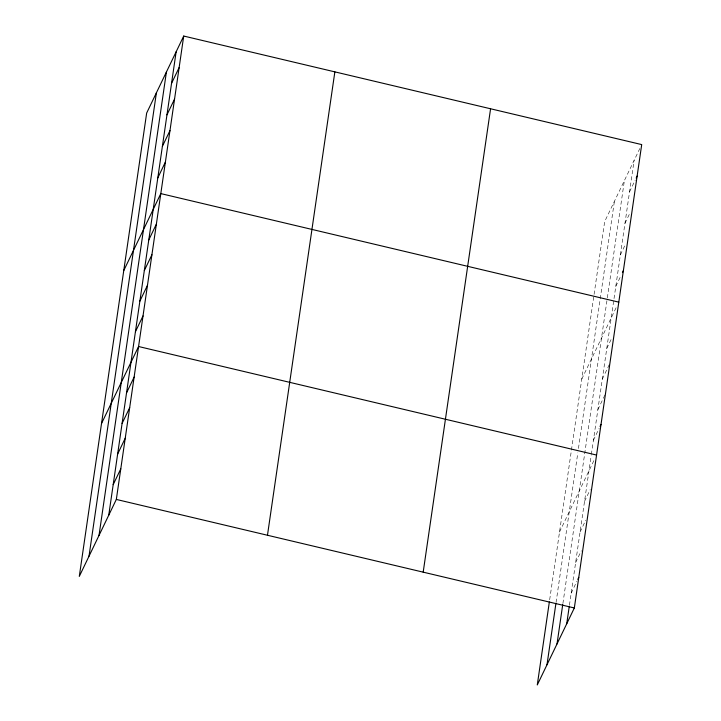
<?xml version="1.0" encoding="UTF-8"?>
<svg xmlns="http://www.w3.org/2000/svg" width="721" height="721" viewBox="0 0 721 721"><rect width="100%" height="100%" fill="white"/><g stroke="black" fill="none" stroke-linecap="round" stroke-linejoin="round"><path stroke-width="0.54" stroke-dasharray="3.6 2.7" d="M549.672 599.755L593.924 295.448M594.077 294.366L604.667 221.563L639.815 148.535M556.053 602.495L577.818 452.851M578.449 448.489L614.382 201.366M562.894 603.531L607.181 298.999M607.334 297.908L624.395 180.556M569.437 605.18L591.193 455.537M591.355 454.446L634.12 160.359M629.541 191.876L635.228 180.043M624.954 223.384L630.172 212.542M620.375 254.892L625.594 244.049M615.788 286.408L621.006 275.557M581.757 379.12L616.428 307.065M606.758 348.495L611.985 337.653M602.314 379.084L609.434 364.294M597.862 409.663L604.982 394.874M593.419 440.252L599.115 428.418M559.514 532.035L594.663 458.998M584.524 501.41L590.22 489.586M580.081 531.999L585.767 520.165M575.628 562.578L581.324 550.754M571.185 593.167L576.872 581.333"/><path stroke-width="1.08" d="M89.007 556.215L156.394 92.829M99.02 535.406L166.407 72.019M108.745 515.209L176.131 51.822M183.72 36.05L146.669 113.026L79.292 576.412L116.333 499.437L183.72 36.05L641.708 144.588L574.331 607.974L537.28 684.95L549.348 601.936M267.473 535.252L334.859 71.866M423.191 572.159L490.577 108.772M546.996 664.753L555.891 603.585M557.018 643.943L562.731 604.622M566.733 623.746L569.275 606.271M171.544 83.339L179.141 67.558M166.966 114.846L174.554 99.074M162.378 146.354L169.976 130.582M157.8 177.862L165.388 162.09M123.76 270.573L160.81 193.598L618.798 302.144M148.769 239.958L156.358 224.186M144.326 270.546L151.915 254.765M139.874 301.126L147.463 285.354M135.431 331.705L143.019 315.933M101.526 423.497L138.576 346.522L596.564 455.059M126.535 392.873L134.124 377.101M122.083 423.461L129.681 407.68M117.64 454.041L125.229 438.269M113.188 484.629L120.786 468.848M636.183 178.069L637.13 176.095M622.43 272.601L623.386 270.627M600.061 426.444L601.008 424.471M577.827 579.36L578.774 577.395M116.333 499.437L574.331 607.974"/></g></svg>
